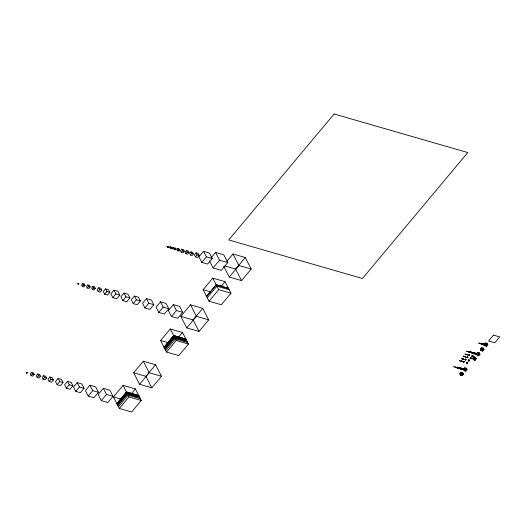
<?xml version="1.0" encoding="UTF-8"?>
<svg xmlns="http://www.w3.org/2000/svg" width="526" height="526" viewBox="0 0 526 526"><rect width="100%" height="100%" fill="white"/><g stroke="black" fill="none" stroke-linecap="round" stroke-linejoin="round"><path stroke-width="0.79" d="M77.914 283.77L78.663 283.501L78.532 284.283L77.914 283.77L78.532 284.283M78.118 284.165L78.663 283.501M82.753 283.58L81.543 285.026L82.286 286.466L83.825 286.913L85.034 285.467L84.291 284.02L82.753 283.58L83.496 285.02L85.034 285.467M84.291 284.02L82.286 286.466M87.796 284.954L86.52 286.479L87.303 287.998L88.92 288.465L90.196 286.94L89.413 285.421L87.796 284.954L88.578 286.473L90.196 286.94M87.303 287.998L88.578 286.473M92.892 286.394L91.59 287.946L92.385 289.491L94.036 289.964L95.331 288.412L94.535 286.867L92.892 286.394L93.687 287.939L95.331 288.412M92.385 289.491L93.687 287.939M26.3 372.618L27.168 372.303L27.017 373.217L26.3 372.618L27.017 373.217M26.537 373.072L27.168 372.303M98.796 287.696L97.172 289.629L98.165 291.562L100.223 292.154L101.84 290.22L100.847 288.287L98.796 287.696L99.789 289.629L101.84 290.22M98.165 291.562L99.789 289.629M31.599 372.296L30.192 373.979L31.054 375.663L32.842 376.175L34.249 374.492L33.381 372.816L31.599 372.296L32.461 373.979L34.249 374.492M31.054 375.663L32.461 373.979M105.575 288.866L103.326 291.555L104.707 294.231L107.56 295.06L109.809 292.371L108.428 289.688L105.575 288.866L106.956 291.549L109.809 292.371M37.747 373.979L36.268 375.755L37.175 377.517L39.055 378.062L40.535 376.287L39.628 374.525L37.747 373.979L38.654 375.748L40.535 376.287M104.707 294.231L106.956 291.549M37.175 377.517L38.654 375.748M113.984 290.194L110.861 293.929L112.774 297.657L116.739 298.801L119.862 295.066L117.949 291.338L113.984 290.194L115.898 293.922L119.862 295.066M43.717 375.669L42.212 377.471L43.132 379.272L45.045 379.825L46.558 378.023L45.631 376.221L43.717 375.669L44.644 377.471L46.558 378.023M43.132 379.272L44.644 377.471M112.774 297.657L115.898 293.922M49.852 376.971L47.971 379.22L49.128 381.468L51.515 382.159L53.402 379.91L52.245 377.661L49.852 376.971L51.009 379.22L53.402 379.91M49.128 381.468L51.009 379.22M124.018 293.061L120.868 296.822L122.801 300.576L126.792 301.727L129.935 297.966L128.009 294.212L124.018 293.061L125.944 296.815L129.935 297.966M166.104 246.339L166.512 246.392M167.544 246.845L168.064 246.221L168.728 246.411L169.05 247.036L168.524 247.661L167.544 246.845L168.524 247.661M122.801 300.576L125.944 296.815M58.143 378.45L55.526 381.574L57.13 384.69L60.444 385.65L63.061 382.52L61.457 379.404L58.143 378.45L59.74 381.567L63.061 382.52M167.866 247.463L168.728 246.411M169.799 247.503L170.345 246.845L171.042 247.042L171.377 247.7L170.832 248.357L169.799 247.503L170.832 248.357M170.135 248.154L171.042 247.042M57.13 384.69L59.74 381.567M171.995 248.14L172.554 247.47L173.264 247.674L173.606 248.338L173.047 249.008L171.995 248.14L173.047 249.008M172.337 248.805L173.264 247.674M134.439 296.059L131.29 299.833L133.223 303.594L137.22 304.745L140.376 300.977L138.443 297.216L134.439 296.059L136.372 299.82L140.376 300.977M174.829 247.95L174.132 248.785L174.56 249.62L175.447 249.876L176.144 249.041L175.717 248.206L174.829 247.95L175.257 248.785L176.144 249.041M174.56 249.62L175.257 248.785M177.9 248.496L176.933 249.659L177.525 250.81L178.755 251.165L179.721 250.008L179.129 248.851L177.9 248.496L178.492 249.653L179.721 250.008M67.525 381.35L64.645 384.802L66.414 388.234L70.07 389.293L72.95 385.847L71.188 382.409L67.525 381.35L69.294 384.789L72.95 385.847M133.223 303.594L136.372 299.82M177.525 250.81L178.492 249.653M181.805 249.153L180.464 250.764L181.286 252.368L182.995 252.861L184.337 251.25L183.515 249.646L181.805 249.153L182.634 250.757L184.337 251.25M66.414 388.234L69.294 384.789M181.286 252.368L182.634 250.757M186.428 250.475L185.067 252.092L185.902 253.71L187.618 254.209L188.979 252.585L188.144 250.968L186.428 250.475L187.256 252.092L188.979 252.585M146.465 298.597L142.566 303.259L144.959 307.914L149.91 309.341L153.809 304.679L151.416 300.024L146.465 298.597L148.858 303.246L153.809 304.679M77.184 382.632L73.522 387.011L75.77 391.377L80.412 392.718L84.075 388.339L81.832 383.973L77.184 382.632L79.426 386.998L84.075 388.339M185.902 253.71L187.256 252.092M190.971 251.783L189.61 253.407L190.445 255.025L192.168 255.524L193.522 253.9L192.694 252.276L190.971 251.783L191.799 253.4L193.522 253.9M144.959 307.914L148.858 303.246M75.77 391.377L79.426 386.998M190.445 255.025L191.799 253.4M196.08 252.855L194.403 254.86L195.429 256.866L197.566 257.484L199.242 255.472L198.217 253.466L196.08 252.855L197.112 254.86L199.242 255.472M195.429 256.866L197.112 254.86M89.933 385.216L85.396 390.64L88.177 396.052L93.937 397.715L98.474 392.291L95.693 386.873L89.933 385.216L92.714 390.627L98.474 392.291M160.476 301.832L156.044 307.131L158.767 312.418L164.388 314.042L168.82 308.742L166.104 303.456L160.476 301.832L163.198 307.118L168.82 308.742M203.555 251.336L198.933 256.859L201.767 262.369L207.625 264.059L212.248 258.536L209.414 253.026L203.555 251.336L206.389 256.846L212.248 258.536M88.177 396.052L92.714 390.627M158.767 312.418L163.198 307.118M201.767 262.369L206.389 256.846M211.071 257.832L215.561 252.467L223.8 254.84L227.778 262.579L221.288 270.338L213.056 267.964L209.44 260.929M103.313 388.32L98.158 394.487L101.314 400.634L107.856 402.522L113.011 396.354L109.855 390.207L103.313 388.32L106.469 394.467L113.011 396.354M173.356 304.6L168.379 310.544L171.43 316.481L177.742 318.302L182.713 312.352L179.668 306.421L173.356 304.6L176.401 310.531L182.713 312.352M171.43 316.481L176.401 310.531M101.314 400.634L106.469 394.467M213.056 267.964L219.539 260.206L227.778 262.579M113.419 396.939L123.084 385.38L135.353 388.918L141.277 400.45L131.612 412.003L119.343 408.465L113.419 396.939L121.085 399.149M133.63 372.77L143.302 361.211L155.564 364.748L161.495 376.281L151.823 387.84L139.561 384.296L133.63 372.77L145.899 376.307L151.823 387.84M160.601 340.532L170.266 328.974L182.535 332.511L188.459 344.043L178.794 355.596L166.525 352.058L160.601 340.532L168.267 342.742M180.812 316.363L190.484 304.804L202.747 308.341L208.677 319.874L199.006 331.426L186.743 327.889L180.812 316.363L193.081 319.9L199.006 331.426M203.115 289.695L212.787 278.142L225.049 281.68L230.973 293.206L221.308 304.764L209.039 301.227L203.115 289.695L210.781 291.91M226.897 261.271L232.998 253.973L245.267 257.51L251.191 269.042L241.526 280.595L229.257 277.057L223.701 266.248M116.838 403.593L126.477 391.982L138.746 395.519M164.027 347.206L173.659 335.575L185.928 339.112M206.54 296.355L216.179 284.744L228.455 288.307M116.897 403.712L126.536 392.094L138.89 395.808M164.086 347.318L173.718 335.687M206.606 296.48L216.225 284.836M116.956 403.823L126.595 392.212M164.165 347.462L173.83 335.904L186.092 339.441M117.074 404.053L126.74 392.495L139.009 396.039M117.219 404.343L126.891 392.784L139.153 396.321M164.368 347.864L174.034 336.311L186.303 339.849M164.579 348.271L174.244 336.712L186.513 340.25M117.548 404.974L127.213 393.415L139.482 396.952M207.251 297.742L216.916 286.183L229.185 289.721M164.783 348.679L174.454 337.12L186.717 340.657M117.87 405.599L127.535 394.046L139.804 397.584M165.164 349.409L174.829 337.856L187.098 341.394M118.462 406.749L128.127 395.19L140.396 398.728M165.729 350.513L175.395 338.954L187.664 342.498M131.283 393.783L135.353 388.918M145.899 376.307L155.564 364.748M178.465 337.376L182.535 332.511M193.081 319.9L202.747 308.341M220.979 286.545L225.049 281.68M224.865 265.972L235.602 269.069L245.267 257.51M119.343 408.465L129.008 396.906L141.277 400.45M139.561 384.296L149.226 372.743L161.495 376.281M166.525 352.058L176.19 340.5L188.459 344.043M186.743 327.889L196.408 316.33L208.677 319.874M209.039 301.227L218.711 289.668L230.973 293.206M229.257 277.057L238.922 265.498L251.191 269.042M466.634 351.263L466.805 351.309M453.774 366.721L453.951 366.773M459.737 360.593L459.422 360.704L459.823 360.757M461.624 358.416L461.368 358.653M463.472 356.128L463.228 356.398M464.945 354.103L465.346 354.156L465.083 353.939M467.266 351.447L467.529 351.664M454.497 366.931L454.773 367.161M460.02 360.875L460.283 361.099M461.874 358.653L462.144 358.877M463.748 356.418L464.156 356.47M465.543 354.274L465.951 354.327M467.89 351.624L468.16 351.848M455.273 367.135L455.509 367.207M455.385 367.365L455.7 366.984M460.881 360.948L460.927 361.23M462.499 358.817L462.9 358.673L462.775 358.988M464.366 356.582L464.596 356.648M466.161 354.439C467.252 354.294 465.74 354.616 466.496 354.715M462.551 358.923L462.952 358.771M466.246 354.603L466.569 354.287M468.548 351.802C469.639 351.657 468.127 351.979 468.883 352.078M462.604 359.034L462.9 358.673M464.774 356.431L464.478 356.792L464.866 356.608M468.659 352.012L468.955 351.651M456.081 367.345L456.667 367.135L456.568 367.753L456.081 367.345L456.568 367.753M461.309 361.204L461.9 360.987L461.795 361.605L461.309 361.204L461.795 361.605M463.169 358.982L463.754 358.765L463.656 359.383L463.169 358.982L463.656 359.383M465.109 356.667L465.694 356.45L465.595 357.069L465.109 356.667L465.595 357.069M466.832 354.596L467.423 354.386L467.318 355.004L466.832 354.596L467.318 355.004L467.226 354.55M469.291 351.993L469.849 351.789L469.751 352.374L469.291 351.993L469.751 352.374M456.239 367.661L456.831 367.444M461.473 361.507L461.9 360.987M463.327 359.291L463.754 358.765M465.267 356.97L465.694 356.45M466.989 354.905L467.423 354.386M462.012 361.204L461.427 361.421L462.058 361.296M469.442 352.282L469.849 351.789M456.93 367.562L457.758 367.26L457.613 368.128L456.93 367.562L457.613 368.128M470.126 352.196L470.901 351.914L470.77 352.736L470.126 352.196L470.77 352.736M457.153 367.99L457.758 367.26M478.173 342.932L478.43 343.143M470.336 352.611L470.901 351.914M458.021 367.871L458.85 367.569L458.711 368.443L458.021 367.871L458.711 368.443M463.196 361.724L463.978 361.434L463.847 362.263L463.196 361.724L463.847 362.263M465.056 359.501L465.839 359.219L465.701 360.04L465.056 359.501L465.701 360.04M466.924 357.266L467.272 356.852L467.923 357.391L467.575 357.805L466.924 357.266L467.745 357.049L466.963 357.332M468.929 355.53L469.501 354.833L469.711 355.247L468.929 355.53L469.067 354.708L469.534 354.892L468.751 355.182L469.093 354.767M471.164 352.499L471.947 352.216L471.815 353.038L471.164 352.499L471.815 353.038M479.028 343.176L479.423 343.228M458.245 368.312L458.85 367.569M463.406 362.138L463.978 361.434M465.267 359.915L465.839 359.219M467.141 357.673L467.713 356.976M471.375 352.913L471.947 352.216M460.947 369.153L460.118 368.47L460.947 369.153L461.387 368.627L461.118 368.101L460.559 367.944L459.829 368.765L459.139 368.193L459.5 367.759L460.191 368.325L459.5 367.759M479.909 343.432L480.166 343.642M472.164 352.788L472.946 352.499L472.815 353.327L472.164 352.788L472.815 353.327M459.362 368.634L459.967 367.891M472.374 353.202L472.946 352.499M480.757 343.669C481.783 343.531 480.363 343.833 481.073 343.932M473.196 353.077L474.136 352.729L474.393 353.229L473.979 353.722L473.196 353.077L473.979 353.722M480.863 343.866L481.139 343.531M460.388 368.996L461.118 368.101M473.453 353.571L474.136 352.729M481.533 343.813L482 343.261L482.585 343.425L482.868 343.978L482.408 344.53L481.533 343.813L482.408 344.53M467.364 362.342L466.792 362.131L466.391 362.697L466.937 362.855M468.219 360.422L468.653 359.909L469.192 360.067L469.455 360.58L469.028 361.092L468.219 360.422L469.028 361.092M470.093 358.186L470.52 357.673L471.066 357.831L471.329 358.344L470.901 358.857L470.093 358.186L470.901 358.857M471.888 356.043L472.315 355.53L472.861 355.688L473.124 356.201L472.696 356.713L471.888 356.043L472.696 356.713M463.34 369.877L462.472 369.153L463.34 369.877L463.8 369.324L463.518 368.772L462.933 368.608L462.163 369.535L461.309 368.831L461.762 368.285L462.617 368.996L461.762 368.285M481.823 344.366L482.585 343.425M476.26 354.412L475.438 353.735L476.26 354.412L476.694 353.893L476.425 353.373L475.872 353.216L475.142 354.09L474.334 353.419L474.761 352.907L475.57 353.577L474.761 352.907M466.628 363.157L467.338 362.289L467.601 362.802L467.173 363.315L466.365 362.644L467.173 363.315M468.482 360.935L469.192 360.067M470.356 358.699L471.066 357.831M472.151 356.556L472.861 355.688M461.585 369.37L462.341 368.45M474.597 353.932L475.307 353.064M482.802 344.129L483.453 343.353L484.275 343.59L484.676 344.359L484.025 345.135L483.203 344.898L482.802 344.129L483.631 344.366M483.203 344.898L484.275 343.59M462.755 369.706L463.518 368.772M475.708 354.254L476.425 353.373M462.571 372.671L460.52 375.183L459.757 373.703L461 372.217L462.571 372.671L463.334 374.15L462.091 375.636L460.48 375.11M464.734 367.753L463.491 369.239L464.254 370.718L465.826 371.172L467.068 369.686L466.306 368.207L464.734 367.753L465.497 369.232L467.068 369.686M475.491 357.226L473.439 359.738L472.677 358.259L473.919 356.773L475.491 357.226L476.254 358.706L474.676 358.252L473.919 356.773M476.411 353.788L477.654 352.308L479.225 352.762L479.988 354.241L478.745 355.727L477.174 355.267L476.411 353.788L477.989 354.241L478.745 355.727M480.35 349.08L481.592 347.601L483.164 348.054L483.927 349.534L482.684 351.02L481.106 350.566L480.35 349.08L481.921 349.54L482.684 351.02M484.275 344.385L485.518 342.906L487.089 343.36L487.852 344.839L486.609 346.325L485.038 345.871L484.275 344.385L485.853 344.846L486.609 346.325M461.578 373.348L460.349 374.86L461.966 375.386L463.15 373.802L461.578 373.348L463.222 373.94M461.611 373.414L460.388 374.933L462.019 375.492M473.328 359.521L474.524 357.95L476.142 358.495M460.441 375.038L461.65 373.486M482.243 348.87L481.001 350.355L482.579 350.809L483.821 349.323L482.197 348.784L480.961 350.277L482.539 350.73L483.775 349.238M464.254 370.718L466.306 368.207M477.174 355.267L479.225 352.762M481.106 350.566L483.164 348.054M485.038 345.871L487.089 343.36M461.986 375.426L463.202 373.901M463.261 374.006L461.92 375.301M476.188 358.581L474.945 360.067L473.341 359.554M475.011 360.192L476.221 358.647L474.583 358.075L473.374 359.613L475.011 360.192L476.096 358.403L474.919 360.008L473.282 359.436M169.05 247.036L168.064 246.221M171.377 247.7L170.345 246.845M173.606 248.338L172.554 247.47M487.852 344.839L486.28 344.385L485.518 342.906M484.676 344.359L483.854 344.122L483.453 343.353M482.868 343.978L482 343.261M483.927 349.534L482.349 349.08L481.592 347.601M479.988 354.241L478.417 353.788L477.654 352.308M471.112 352.321L470.468 351.789M472.164 352.624L471.513 352.085M473.157 352.913L472.512 352.374M474.393 353.229L473.61 352.578M476.694 353.893L475.872 353.216M469.06 351.868L468.725 351.585M470.001 352.078L469.534 351.697M474.334 353.419L475.142 354.09M469.711 355.247L469.067 354.708M473.124 356.201L472.315 355.53M467.581 354.695L467.095 354.287M468.719 355.122L469.37 355.661M472.677 358.259L474.248 358.712M465.852 356.76L465.365 356.358M467.923 357.391L467.272 356.852M471.329 358.344L470.52 357.673M216.206 284.803L228.508 288.406M216.271 284.928L228.54 288.465M463.156 356.247L463.557 356.299M469.455 360.58L468.653 359.909M463.912 359.074L463.426 358.673M466.049 359.626L465.398 359.087M463.012 358.883L462.676 358.607M464.188 361.849L463.544 361.309M467.601 362.802L466.792 362.131M461.387 368.627L460.559 367.944M457.982 367.694L457.298 367.128M459.073 368.003L458.389 367.437M459.139 368.193L459.829 368.765M461.309 368.831L462.163 369.535M461.683 373.552L463.294 374.078M463.334 374.15L461.756 373.697L461 372.217M459.757 373.703L461.328 374.157M78.861 283.889L78.242 283.382M173.679 335.608L185.98 339.224M173.731 335.719L186.02 339.296M126.51 392.041L138.805 395.637M27.398 372.756L26.681 372.165M479.166 343.018L479.285 343.386M466.766 351.105L466.884 351.473M465.681 354.103L465.806 354.491M467.364 357.391L467.575 357.805M463.886 356.247L464.011 356.635M463.294 356.082L463.413 356.464M460.815 360.829L460.973 361.323M465.826 371.172L465.069 369.693L463.215 369.153L462.933 368.608M459.566 360.54L459.685 360.921M455.457 366.911L455.628 367.431M453.918 366.55L454.043 366.944M232.998 253.973L238.922 265.498M235.602 269.069L241.526 280.595M215.561 252.467L219.539 260.206M212.787 278.142L218.711 289.668M190.484 304.804L196.408 316.33M170.266 328.974L176.19 340.5M143.302 361.211L149.226 372.743M123.084 385.38L129.008 396.906M334.102 113.997L228.751 239.948L362.434 278.517L467.785 152.56L334.102 113.997M463.518 358.85L463.59 359.251L463.518 358.85M465.451 356.529L465.523 356.93L465.451 356.529M463.623 361.467L463.274 361.881L463.715 362.006L464.057 361.592L463.623 361.467M465.49 359.265L465.142 359.679L465.582 359.804L465.931 359.396L465.49 359.265M468.765 360.132L468.337 360.652L468.883 360.803L469.31 360.29L468.765 360.132M472.447 355.786L472.019 356.306L472.565 356.457L472.992 355.944L472.447 355.786M470.698 358.009L470.264 358.522L470.809 358.679L471.243 358.167L470.698 358.009M493.473 335.115L488.569 340.986L494.795 342.781L499.7 336.916L493.473 335.115"/></g></svg>
